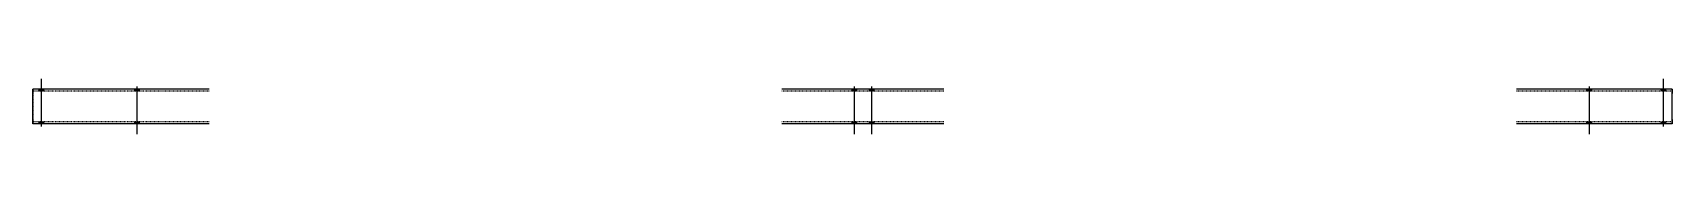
# Model space of a CAD drawing. Header units: millimetres. Extents: x 15 to 16444, y 2 to 272.
# Drawn here: x 15 to 4745, y 2 to 162 of the extents above; entities that cross this region are included whole.
import ezdxf

# ---------------------------------------------------------------- set-up
doc = ezdxf.new("R2010")
doc.units = ezdxf.units.MM
doc.linetypes.add('DXK_LINE_DOT2', pattern=[3.9198, 1.9599, -1.9599])
doc.layers.add('STÅL', color=7, linetype='Continuous')

msp = doc.modelspace()

# ---------------------------------------------------------------- hatches: boundary and pattern name
at = {"layer": 'STÅL', "linetype": 'Continuous'}
for points in [[(33, 126.5), (47, 126.5), (47, 132.5), (33, 132.5)], [(33, 126.5), (47, 126.5), (47, 132.5), (33, 132.5)], [(308, 126.5), (322, 126.5), (322, 132.5), (308, 132.5)], [(308, 126.5), (322, 126.5), (322, 132.5), (308, 132.5)], [(2392, 132.5), (2378, 132.5), (2378, 126.5), (2392, 126.5)], [(2392, 132.5), (2378, 132.5), (2378, 126.5), (2392, 126.5)], [(2428, 126.5), (2442, 126.5), (2442, 132.5), (2428, 132.5)], [(2428, 126.5), (2442, 126.5), (2442, 132.5), (2428, 132.5)], [(4512, 132.5), (4498, 132.5), (4498, 126.5), (4512, 126.5)], [(4512, 132.5), (4498, 132.5), (4498, 126.5), (4512, 126.5)], [(4727, 132.5), (4713, 132.5), (4713, 126.5), (4727, 126.5)], [(4727, 132.5), (4713, 132.5), (4713, 126.5), (4727, 126.5)], [(33, 32.5), (47, 32.5), (47, 38.5), (33, 38.5)], [(33, 32.5), (47, 32.5), (47, 38.5), (33, 38.5)], [(308, 32.5), (322, 32.5), (322, 38.5), (308, 38.5)], [(308, 32.5), (322, 32.5), (322, 38.5), (308, 38.5)], [(2392, 38.5), (2378, 38.5), (2378, 32.5), (2392, 32.5)], [(2392, 38.5), (2378, 38.5), (2378, 32.5), (2392, 32.5)], [(2428, 32.5), (2442, 32.5), (2442, 38.5), (2428, 38.5)], [(2428, 32.5), (2442, 32.5), (2442, 38.5), (2428, 38.5)], [(4512, 38.5), (4498, 38.5), (4498, 32.5), (4512, 32.5)], [(4512, 38.5), (4498, 38.5), (4498, 32.5), (4512, 32.5)], [(4727, 38.5), (4713, 38.5), (4713, 32.5), (4727, 32.5)], [(4727, 38.5), (4713, 38.5), (4713, 32.5), (4727, 32.5)]]:
    msp.add_hatch(color=3, dxfattribs=at).paths.add_polyline_path(points)

# ---------------------------------------------------------------- linework, layer by layer
at = {"layer": 'STÅL', "color": 3, "linetype": 'Continuous'}
for p, q in [((40, 25), (40, 162.5)), ((40, 25), (40, 162.5)), ((4720, 25), (4720, 162.5)), ((4720, 25), (4720, 162.5)), ((33, 126.5), (33, 132.5)), ((33, 126.5), (33, 132.5)), ((47, 126.5), (47, 132.5)), ((47, 126.5), (47, 132.5)), ((308, 132.5), (308, 126.5)), ((308, 132.5), (308, 126.5)), ((315, 140), (315, 2.5)), ((315, 140), (315, 2.5)), ((322, 132.5), (322, 126.5)), ((322, 132.5), (322, 126.5)), ((2378, 132.5), (2378, 126.5)), ((2378, 132.5), (2378, 126.5)), ((2385, 140), (2385, 2.5)), ((2385, 140), (2385, 2.5)), ((2392, 132.5), (2392, 126.5)), ((2392, 132.5), (2392, 126.5)), ((2428, 132.5), (2428, 126.5)), ((2428, 132.5), (2428, 126.5)), ((2435, 140), (2435, 2.5)), ((2435, 140), (2435, 2.5)), ((2442, 132.5), (2442, 126.5)), ((2442, 132.5), (2442, 126.5)), ((4498, 132.5), (4498, 126.5)), ((4498, 132.5), (4498, 126.5)), ((4505, 140), (4505, 2.5)), ((4505, 140), (4505, 2.5)), ((4512, 132.5), (4512, 126.5)), ((4512, 132.5), (4512, 126.5)), ((4713, 126.5), (4713, 132.5)), ((4713, 126.5), (4713, 132.5)), ((4727, 126.5), (4727, 132.5)), ((4727, 126.5), (4727, 132.5)), ((33, 32.5), (33, 38.5)), ((33, 32.5), (33, 38.5)), ((47, 32.5), (47, 38.5)), ((47, 32.5), (47, 38.5)), ((308, 38.5), (308, 32.5)), ((308, 38.5), (308, 32.5)), ((322, 38.5), (322, 32.5)), ((322, 38.5), (322, 32.5)), ((2378, 38.5), (2378, 32.5)), ((2378, 38.5), (2378, 32.5)), ((2392, 38.5), (2392, 32.5)), ((2392, 38.5), (2392, 32.5)), ((2428, 38.5), (2428, 32.5)), ((2428, 38.5), (2428, 32.5)), ((2442, 38.5), (2442, 32.5)), ((2442, 38.5), (2442, 32.5)), ((4498, 38.5), (4498, 32.5)), ((4498, 38.5), (4498, 32.5)), ((4512, 38.5), (4512, 32.5)), ((4512, 38.5), (4512, 32.5)), ((4713, 32.5), (4713, 38.5)), ((4713, 32.5), (4713, 38.5)), ((4727, 32.5), (4727, 38.5)), ((4727, 32.5), (4727, 38.5))]:
    msp.add_line(p, q, dxfattribs=at)
at = {"layer": 'STÅL', "color": 2, "linetype": 'Continuous'}
for p, q in [((524, 132.5), (15, 132.5)), ((15, 131.6), (15, 132.5)), ((15, 129), (15, 131.6)), ((15, 125.1), (15, 129)), ((15, 120.5), (15, 125.1)), ((15, 44.5), (15, 120.5)), ((2644, 132.5), (2176, 132.5)), ((4745, 132.5), (4296, 132.5)), ((4745, 132.5), (4745, 131.6)), ((4745, 131.6), (4745, 129)), ((4745, 129), (4745, 125.1)), ((4745, 125.1), (4745, 120.5)), ((4745, 44.5), (4745, 120.5)), ((15, 39.9), (15, 44.5)), ((15, 36), (15, 39.9)), ((15, 33.4), (15, 36)), ((15, 32.5), (15, 33.4)), ((524, 32.5), (15, 32.5)), ((2644, 32.5), (2176, 32.5)), ((4745, 32.5), (4296, 32.5)), ((4745, 44.5), (4745, 39.9)), ((4745, 39.9), (4745, 36)), ((4745, 36), (4745, 33.4)), ((4745, 33.4), (4745, 32.5))]:
    msp.add_line(p, q, dxfattribs=at)
at = {"layer": 'STÅL', "color": 7, "linetype": 'DXK_LINE_DOT2'}
for p, q in [((15, 132.5), (15, 132.5)), ((15, 132.5), (15, 131.6)), ((15, 131.6), (15, 129)), ((15, 129), (15, 124.7)), ((15, 126.5), (15, 126.5)), ((524, 126.5), (15, 126.5)), ((15, 126), (15, 126.5)), ((15, 126), (15, 126.5)), ((15, 125.1), (15, 126)), ((15, 125.1), (15, 126)), ((15, 122.8), (15, 125.1)), ((15, 124.7), (15, 125.1)), ((15, 122.8), (15, 124.7)), ((15, 124.7), (15, 120.5)), ((15, 122.8), (15, 44.5)), ((15, 122.8), (15, 44.5)), ((15, 42.2), (15, 120.5)), ((2644, 126.5), (2176, 126.5)), ((4745, 126.5), (4296, 126.5)), ((4745, 131.6), (4745, 132.5)), ((4745, 129), (4745, 131.6)), ((4745, 125.1), (4745, 129)), ((4745, 126), (4745, 126.5)), ((4745, 126), (4745, 126.5)), ((4745, 125.1), (4745, 126)), ((4745, 125.1), (4745, 126)), ((4745, 122.8), (4745, 125.1)), ((4745, 124.7), (4745, 125.1)), ((4745, 120.5), (4745, 125.1)), ((4745, 122.8), (4745, 124.7)), ((4745, 42.2), (4745, 122.8)), ((4745, 42.2), (4745, 122.8)), ((4745, 42.2), (4745, 120.5)), ((15, 44.5), (15, 42.2)), ((15, 42.2), (15, 44.5)), ((15, 42.2), (15, 40.3)), ((15, 40.3), (15, 42.2)), ((15, 42.2), (15, 39)), ((15, 40.3), (15, 39)), ((15, 39), (15, 40.3)), ((15, 39), (15, 38.5)), ((15, 38.5), (15, 39)), ((15, 39), (15, 36)), ((15, 38.5), (15, 38.5)), ((524, 38.5), (15, 38.5)), ((15, 36), (15, 33.4)), ((15, 33.4), (15, 32.5)), ((15, 32.5), (15, 32.5)), ((2644, 38.5), (2176, 38.5)), ((4745, 38.5), (4296, 38.5)), ((4745, 42.2), (4745, 40.3)), ((4745, 40.3), (4745, 42.2)), ((4745, 39.9), (4745, 42.2)), ((4745, 40.3), (4745, 39)), ((4745, 39), (4745, 40.3)), ((4745, 36), (4745, 39.9)), ((4745, 39), (4745, 38.5)), ((4745, 38.5), (4745, 39)), ((4745, 33.4), (4745, 36)), ((4745, 32.5), (4745, 33.4))]:
    msp.add_line(p, q, dxfattribs=at)

doc.saveas('drawing.dxf')
